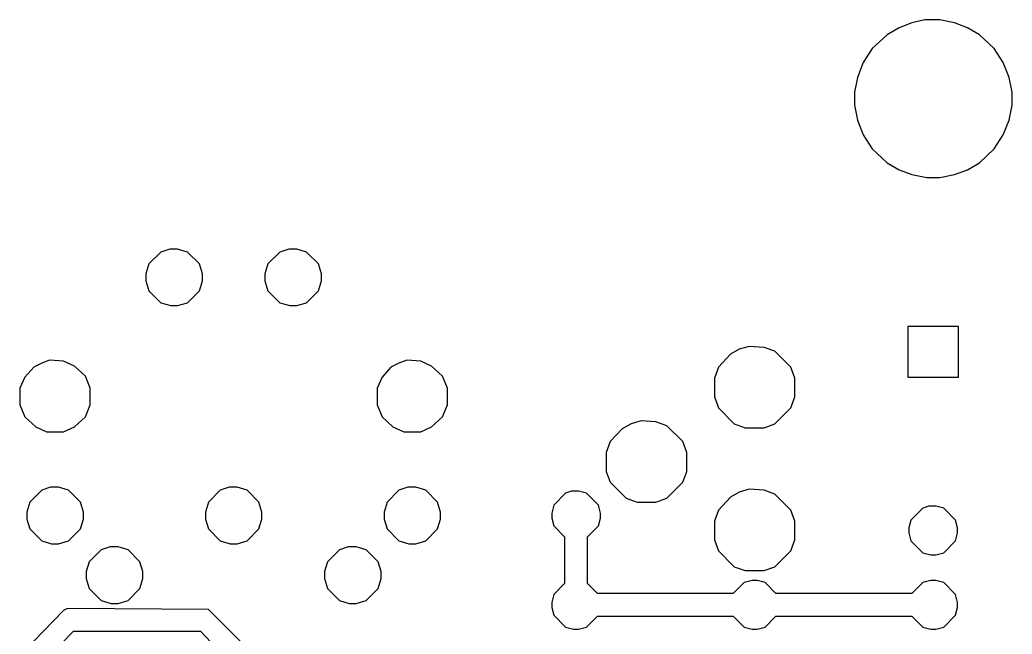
# Model space of a CAD drawing. Header units: millimetres. Extents: x 2 to 82, y 1 to 183.
# Drawn here: x 39.79 to 82.13, y 156.84 to 183.05 of the extents above; entities that cross this region are included whole.
import ezdxf

# ---------------------------------------------------------------- set-up
doc = ezdxf.new("R2010")
doc.units = ezdxf.units.MM
doc.layers.add('Default', color=70, linetype='Continuous')

msp = doc.modelspace()

# ---------------------------------------------------------------- linework, layer by layer
at = {"layer": 'Default'}
for points in [[(78.401333, 183.049333), (78.401333, 183.049333), (77.851, 182.922333), (77.300667, 182.710667), (76.792667, 182.414333), (76.157667, 181.821667), (75.776667, 181.229), (75.522667, 180.594), (75.395667, 179.959), (75.395667, 179.408667), (75.522667, 178.773667), (75.776667, 178.138667), (76.157667, 177.546), (76.792667, 176.953333), (77.300667, 176.657), (77.851, 176.445333), (78.486, 176.318333), (79.036333, 176.318333), (79.671333, 176.445333), (80.221667, 176.657), (80.729667, 176.953333), (81.364667, 177.546), (81.745667, 178.138667), (81.999667, 178.773667), (82.126667, 179.408667), (82.126667, 179.959), (81.999667, 180.594), (81.745667, 181.229), (81.364667, 181.821667), (80.729667, 182.414333), (80.221667, 182.710667), (79.671333, 182.922333), (79.036333, 183.049333), (78.401333, 183.049333)], [(78.401333, 183.049333), (78.401333, 183.049333), (77.851, 182.922333), (77.300667, 182.710667), (76.792667, 182.414333), (76.157667, 181.821667), (75.776667, 181.229), (75.522667, 180.594), (75.395667, 179.959), (75.395667, 179.408667), (75.522667, 178.773667), (75.776667, 178.138667), (76.157667, 177.546), (76.792667, 176.953333), (77.300667, 176.657), (77.851, 176.445333), (78.486, 176.318333), (79.036333, 176.318333), (79.671333, 176.445333), (80.221667, 176.657), (80.729667, 176.953333), (81.364667, 177.546), (81.745667, 178.138667), (81.999667, 178.773667), (82.126667, 179.408667), (82.126667, 179.959), (81.999667, 180.594), (81.745667, 181.229), (81.364667, 181.821667), (80.729667, 182.414333), (80.221667, 182.710667), (79.671333, 182.922333), (79.036333, 183.049333), (78.401333, 183.049333)], [(46.185667, 173.270333), (46.185667, 173.270333), (45.804667, 173.143333), (45.296667, 172.635333), (45.169667, 172.212), (45.169667, 171.915667), (45.296667, 171.492333), (45.804667, 170.984333), (46.228, 170.857333), (46.524333, 170.857333), (46.947667, 170.984333), (47.455667, 171.492333), (47.582667, 171.915667), (47.582667, 172.212), (47.455667, 172.635333), (46.947667, 173.143333), (46.524333, 173.270333), (46.185667, 173.270333)], [(46.185667, 173.270333), (46.185667, 173.270333), (45.804667, 173.143333), (45.296667, 172.635333), (45.169667, 172.212), (45.169667, 171.915667), (45.296667, 171.492333), (45.804667, 170.984333), (46.228, 170.857333), (46.524333, 170.857333), (46.947667, 170.984333), (47.455667, 171.492333), (47.582667, 171.915667), (47.582667, 172.212), (47.455667, 172.635333), (46.947667, 173.143333), (46.524333, 173.270333), (46.185667, 173.270333)], [(51.265667, 173.270333), (51.265667, 173.270333), (50.884667, 173.143333), (50.376667, 172.635333), (50.249667, 172.212), (50.249667, 171.915667), (50.376667, 171.492333), (50.884667, 170.984333), (51.308, 170.857333), (51.604333, 170.857333), (52.027667, 170.984333), (52.535667, 171.492333), (52.662667, 171.915667), (52.662667, 172.212), (52.535667, 172.635333), (52.027667, 173.143333), (51.604333, 173.270333), (51.265667, 173.270333)], [(51.265667, 173.270333), (51.265667, 173.270333), (50.884667, 173.143333), (50.376667, 172.635333), (50.249667, 172.212), (50.249667, 171.915667), (50.376667, 171.492333), (50.884667, 170.984333), (51.308, 170.857333), (51.604333, 170.857333), (52.027667, 170.984333), (52.535667, 171.492333), (52.662667, 171.915667), (52.662667, 172.212), (52.535667, 172.635333), (52.027667, 173.143333), (51.604333, 173.270333), (51.265667, 173.270333)], [(77.681667, 169.968333), (77.681667, 169.968333), (77.681667, 167.809333), (79.840667, 167.809333), (79.840667, 169.968333), (77.681667, 169.968333)], [(77.681667, 169.968333), (77.681667, 169.968333), (77.681667, 167.809333), (79.840667, 167.809333), (79.840667, 169.968333), (77.681667, 169.968333)], [(70.908333, 169.121667), (70.908333, 169.121667), (70.485, 168.994667), (70.104, 168.783), (69.596, 168.232667), (69.426667, 167.767), (69.426667, 166.962667), (69.596, 166.497), (70.273333, 165.819667), (70.739, 165.650333), (71.543333, 165.650333), (72.009, 165.819667), (72.686333, 166.497), (72.855667, 166.962667), (72.855667, 167.767), (72.686333, 168.232667), (72.009, 168.91), (71.543333, 169.079333), (70.908333, 169.121667)], [(70.908333, 169.121667), (70.908333, 169.121667), (70.485, 168.994667), (70.104, 168.783), (69.596, 168.232667), (69.426667, 167.767), (69.426667, 166.962667), (69.596, 166.497), (70.273333, 165.819667), (70.739, 165.650333), (71.543333, 165.650333), (72.009, 165.819667), (72.686333, 166.497), (72.855667, 166.962667), (72.855667, 167.767), (72.686333, 168.232667), (72.009, 168.91), (71.543333, 169.079333), (70.908333, 169.121667)], [(41.063333, 168.529), (41.063333, 168.529), (40.724667, 168.402), (40.386, 168.232667), (40.005, 167.809333), (39.793333, 167.343667), (39.793333, 166.624), (40.005, 166.116), (40.470667, 165.692667), (40.936333, 165.481), (41.656, 165.481), (42.121667, 165.692667), (42.587333, 166.116), (42.799, 166.624), (42.799, 167.343667), (42.587333, 167.851667), (42.121667, 168.275), (41.656, 168.486667), (41.063333, 168.529)], [(41.063333, 168.529), (41.063333, 168.529), (40.724667, 168.402), (40.386, 168.232667), (40.005, 167.809333), (39.793333, 167.343667), (39.793333, 166.624), (40.005, 166.116), (40.470667, 165.692667), (40.936333, 165.481), (41.656, 165.481), (42.121667, 165.692667), (42.587333, 166.116), (42.799, 166.624), (42.799, 167.343667), (42.587333, 167.851667), (42.121667, 168.275), (41.656, 168.486667), (41.063333, 168.529)], [(56.303333, 168.529), (56.303333, 168.529), (55.964667, 168.402), (55.626, 168.232667), (55.245, 167.809333), (55.033333, 167.343667), (55.033333, 166.624), (55.245, 166.116), (55.710667, 165.692667), (56.176333, 165.481), (56.896, 165.481), (57.361667, 165.692667), (57.827333, 166.116), (58.039, 166.624), (58.039, 167.343667), (57.827333, 167.851667), (57.361667, 168.275), (56.896, 168.486667), (56.303333, 168.529)], [(56.303333, 168.529), (56.303333, 168.529), (55.964667, 168.402), (55.626, 168.232667), (55.245, 167.809333), (55.033333, 167.343667), (55.033333, 166.624), (55.245, 166.116), (55.710667, 165.692667), (56.176333, 165.481), (56.896, 165.481), (57.361667, 165.692667), (57.827333, 166.116), (58.039, 166.624), (58.039, 167.343667), (57.827333, 167.851667), (57.361667, 168.275), (56.896, 168.486667), (56.303333, 168.529)], [(66.294, 165.946667), (66.294, 165.946667), (65.870667, 165.819667), (65.489667, 165.608), (64.981667, 165.057667), (64.812333, 164.592), (64.812333, 163.787667), (64.981667, 163.322), (65.659, 162.644667), (66.124667, 162.475333), (66.929, 162.475333), (67.394667, 162.644667), (68.072, 163.322), (68.241333, 163.787667), (68.241333, 164.592), (68.072, 165.057667), (67.394667, 165.735), (66.929, 165.904333), (66.294, 165.946667)], [(66.294, 165.946667), (66.294, 165.946667), (65.870667, 165.819667), (65.489667, 165.608), (64.981667, 165.057667), (64.812333, 164.592), (64.812333, 163.787667), (64.981667, 163.322), (65.659, 162.644667), (66.124667, 162.475333), (66.929, 162.475333), (67.394667, 162.644667), (68.072, 163.322), (68.241333, 163.787667), (68.241333, 164.592), (68.072, 165.057667), (67.394667, 165.735), (66.929, 165.904333), (66.294, 165.946667)], [(41.105667, 163.110333), (41.105667, 163.110333), (40.724667, 162.983333), (40.216667, 162.475333), (40.089667, 162.052), (40.089667, 161.755667), (40.216667, 161.332333), (40.724667, 160.824333), (41.148, 160.697333), (41.444333, 160.697333), (41.867667, 160.824333), (42.375667, 161.332333), (42.502667, 161.755667), (42.502667, 162.052), (42.375667, 162.475333), (41.867667, 162.983333), (41.444333, 163.110333), (41.105667, 163.110333)], [(41.105667, 163.110333), (41.105667, 163.110333), (40.724667, 162.983333), (40.216667, 162.475333), (40.089667, 162.052), (40.089667, 161.755667), (40.216667, 161.332333), (40.724667, 160.824333), (41.148, 160.697333), (41.444333, 160.697333), (41.867667, 160.824333), (42.375667, 161.332333), (42.502667, 161.755667), (42.502667, 162.052), (42.375667, 162.475333), (41.867667, 162.983333), (41.444333, 163.110333), (41.105667, 163.110333)], [(48.725667, 163.110333), (48.725667, 163.110333), (48.344667, 162.983333), (47.836667, 162.475333), (47.709667, 162.052), (47.709667, 161.755667), (47.836667, 161.332333), (48.344667, 160.824333), (48.768, 160.697333), (49.064333, 160.697333), (49.487667, 160.824333), (49.995667, 161.332333), (50.122667, 161.755667), (50.122667, 162.052), (49.995667, 162.475333), (49.487667, 162.983333), (49.064333, 163.110333), (48.725667, 163.110333)], [(48.725667, 163.110333), (48.725667, 163.110333), (48.344667, 162.983333), (47.836667, 162.475333), (47.709667, 162.052), (47.709667, 161.755667), (47.836667, 161.332333), (48.344667, 160.824333), (48.768, 160.697333), (49.064333, 160.697333), (49.487667, 160.824333), (49.995667, 161.332333), (50.122667, 161.755667), (50.122667, 162.052), (49.995667, 162.475333), (49.487667, 162.983333), (49.064333, 163.110333), (48.725667, 163.110333)], [(56.345667, 163.110333), (56.345667, 163.110333), (55.964667, 162.983333), (55.456667, 162.475333), (55.329667, 162.052), (55.329667, 161.755667), (55.456667, 161.332333), (55.964667, 160.824333), (56.388, 160.697333), (56.684333, 160.697333), (57.107667, 160.824333), (57.615667, 161.332333), (57.742667, 161.755667), (57.742667, 162.052), (57.615667, 162.475333), (57.107667, 162.983333), (56.684333, 163.110333), (56.345667, 163.110333)], [(56.345667, 163.110333), (56.345667, 163.110333), (55.964667, 162.983333), (55.456667, 162.475333), (55.329667, 162.052), (55.329667, 161.755667), (55.456667, 161.332333), (55.964667, 160.824333), (56.388, 160.697333), (56.684333, 160.697333), (57.107667, 160.824333), (57.615667, 161.332333), (57.742667, 161.755667), (57.742667, 162.052), (57.615667, 162.475333), (57.107667, 162.983333), (56.684333, 163.110333), (56.345667, 163.110333)], [(70.908333, 163.025667), (70.908333, 163.025667), (70.485, 162.898667), (70.104, 162.687), (69.596, 162.136667), (69.426667, 161.671), (69.426667, 160.866667), (69.596, 160.401), (70.273333, 159.723667), (70.739, 159.554333), (71.543333, 159.554333), (72.009, 159.723667), (72.686333, 160.401), (72.855667, 160.866667), (72.855667, 161.671), (72.686333, 162.136667), (72.009, 162.814), (71.543333, 162.983333), (70.908333, 163.025667)], [(70.908333, 163.025667), (70.908333, 163.025667), (70.485, 162.898667), (70.104, 162.687), (69.596, 162.136667), (69.426667, 161.671), (69.426667, 160.866667), (69.596, 160.401), (70.273333, 159.723667), (70.739, 159.554333), (71.543333, 159.554333), (72.009, 159.723667), (72.686333, 160.401), (72.855667, 160.866667), (72.855667, 161.671), (72.686333, 162.136667), (72.009, 162.814), (71.543333, 162.983333), (70.908333, 163.025667)], [(63.330667, 162.941), (63.330667, 162.941), (63.076667, 162.856333), (62.568667, 162.348333), (62.484, 162.009667), (62.484, 161.798), (62.568667, 161.459333), (63.034333, 160.993667), (63.034333, 159.004), (62.568667, 158.538333), (62.484, 158.199667), (62.484, 157.988), (62.568667, 157.649333), (63.076667, 157.141333), (63.415333, 157.056667), (63.627, 157.056667), (63.965667, 157.141333), (64.431333, 157.607), (70.231, 157.607), (70.696667, 157.141333), (71.035333, 157.056667), (71.247, 157.056667), (71.585667, 157.141333), (72.051333, 157.607), (77.851, 157.607), (78.316667, 157.141333), (78.655333, 157.056667), (78.867, 157.056667), (79.205667, 157.141333), (79.713667, 157.649333), (79.798333, 157.988), (79.798333, 158.199667), (79.713667, 158.538333), (79.205667, 159.046333), (78.867, 159.131), (78.655333, 159.131), (78.316667, 159.046333), (77.851, 158.580667), (72.051333, 158.580667), (71.585667, 159.046333), (71.247, 159.131), (71.035333, 159.131), (70.696667, 159.046333), (70.231, 158.580667), (64.431333, 158.580667), (64.008, 159.004), (64.008, 160.993667), (64.473667, 161.459333), (64.558333, 161.798), (64.558333, 162.009667), (64.473667, 162.348333), (63.965667, 162.856333), (63.627, 162.941), (63.330667, 162.941)], [(63.330667, 162.941), (63.330667, 162.941), (63.076667, 162.856333), (62.568667, 162.348333), (62.484, 162.009667), (62.484, 161.798), (62.568667, 161.459333), (63.034333, 160.993667), (63.034333, 159.004), (62.568667, 158.538333), (62.484, 158.199667), (62.484, 157.988), (62.568667, 157.649333), (63.076667, 157.141333), (63.415333, 157.056667), (63.627, 157.056667), (63.965667, 157.141333), (64.431333, 157.607), (70.231, 157.607), (70.696667, 157.141333), (71.035333, 157.056667), (71.247, 157.056667), (71.585667, 157.141333), (72.051333, 157.607), (77.851, 157.607), (78.316667, 157.141333), (78.655333, 157.056667), (78.867, 157.056667), (79.205667, 157.141333), (79.713667, 157.649333), (79.798333, 157.988), (79.798333, 158.199667), (79.713667, 158.538333), (79.205667, 159.046333), (78.867, 159.131), (78.655333, 159.131), (78.316667, 159.046333), (77.851, 158.580667), (72.051333, 158.580667), (71.585667, 159.046333), (71.247, 159.131), (71.035333, 159.131), (70.696667, 159.046333), (70.231, 158.580667), (64.431333, 158.580667), (64.008, 159.004), (64.008, 160.993667), (64.473667, 161.459333), (64.558333, 161.798), (64.558333, 162.009667), (64.473667, 162.348333), (63.965667, 162.856333), (63.627, 162.941), (63.330667, 162.941)], [(78.570667, 162.306), (78.570667, 162.306), (78.316667, 162.221333), (77.808667, 161.713333), (77.724, 161.374667), (77.724, 161.163), (77.808667, 160.824333), (78.316667, 160.316333), (78.655333, 160.231667), (78.867, 160.231667), (79.205667, 160.316333), (79.713667, 160.824333), (79.798333, 161.163), (79.798333, 161.374667), (79.713667, 161.713333), (79.205667, 162.221333), (78.867, 162.306), (78.570667, 162.306)], [(78.570667, 162.306), (78.570667, 162.306), (78.316667, 162.221333), (77.808667, 161.713333), (77.724, 161.374667), (77.724, 161.163), (77.808667, 160.824333), (78.316667, 160.316333), (78.655333, 160.231667), (78.867, 160.231667), (79.205667, 160.316333), (79.713667, 160.824333), (79.798333, 161.163), (79.798333, 161.374667), (79.713667, 161.713333), (79.205667, 162.221333), (78.867, 162.306), (78.570667, 162.306)], [(43.645667, 160.570333), (43.645667, 160.570333), (43.264667, 160.443333), (42.756667, 159.935333), (42.629667, 159.512), (42.629667, 159.215667), (42.756667, 158.792333), (43.264667, 158.284333), (43.688, 158.157333), (43.984333, 158.157333), (44.407667, 158.284333), (44.915667, 158.792333), (45.042667, 159.215667), (45.042667, 159.512), (44.915667, 159.935333), (44.407667, 160.443333), (43.984333, 160.570333), (43.645667, 160.570333)], [(43.645667, 160.570333), (43.645667, 160.570333), (43.264667, 160.443333), (42.756667, 159.935333), (42.629667, 159.512), (42.629667, 159.215667), (42.756667, 158.792333), (43.264667, 158.284333), (43.688, 158.157333), (43.984333, 158.157333), (44.407667, 158.284333), (44.915667, 158.792333), (45.042667, 159.215667), (45.042667, 159.512), (44.915667, 159.935333), (44.407667, 160.443333), (43.984333, 160.570333), (43.645667, 160.570333)], [(53.805667, 160.570333), (53.805667, 160.570333), (53.424667, 160.443333), (52.916667, 159.935333), (52.789667, 159.512), (52.789667, 159.215667), (52.916667, 158.792333), (53.424667, 158.284333), (53.848, 158.157333), (54.144333, 158.157333), (54.567667, 158.284333), (55.075667, 158.792333), (55.202667, 159.215667), (55.202667, 159.512), (55.075667, 159.935333), (54.567667, 160.443333), (54.144333, 160.570333), (53.805667, 160.570333)], [(53.805667, 160.570333), (53.805667, 160.570333), (53.424667, 160.443333), (52.916667, 159.935333), (52.789667, 159.512), (52.789667, 159.215667), (52.916667, 158.792333), (53.424667, 158.284333), (53.848, 158.157333), (54.144333, 158.157333), (54.567667, 158.284333), (55.075667, 158.792333), (55.202667, 159.215667), (55.202667, 159.512), (55.075667, 159.935333), (54.567667, 160.443333), (54.144333, 160.570333), (53.805667, 160.570333)], [(41.825333, 157.945667), (41.825333, 157.945667), (41.656, 157.861), (40.386, 156.548667)], [(41.825333, 157.945667), (41.825333, 157.945667), (41.656, 157.861), (40.386, 156.548667)], [(49.360667, 156.379333), (47.836667, 157.903333), (41.825333, 157.945667)], [(49.360667, 156.379333), (47.836667, 157.903333), (41.825333, 157.945667)], [(41.021, 155.871333), (42.079333, 156.972), (47.498, 156.972), (48.429333, 155.998333)], [(41.021, 155.871333), (42.079333, 156.972), (47.498, 156.972), (48.429333, 155.998333)]]:
    msp.add_lwpolyline(points, dxfattribs=at)

doc.saveas('drawing.dxf')
